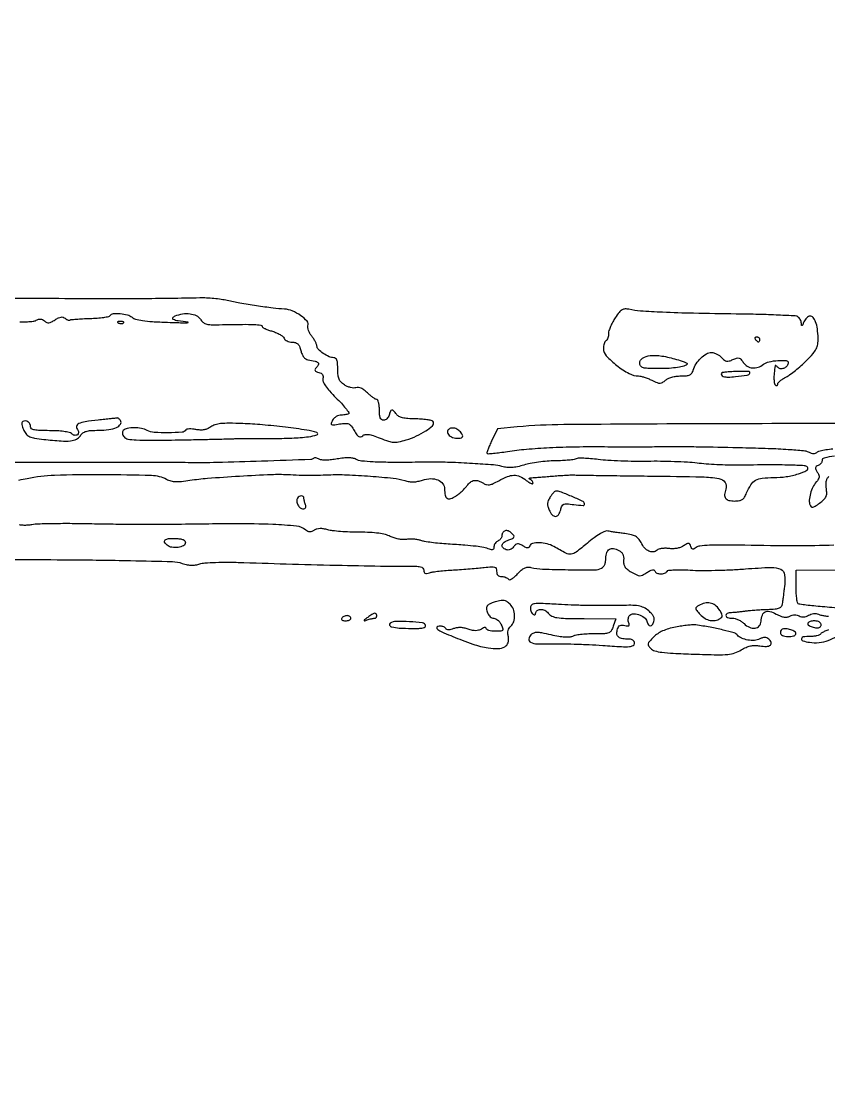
# Model space of a CAD drawing. Extents: x 0 to 5034, y 0 to 2560.
# Drawn here: x 2300.5 to 2610.5, y 56.2 to 468.1 of the extents above; entities that cross this region are included whole.
import ezdxf

# ---------------------------------------------------------------- set-up
doc = ezdxf.new("R2010")
doc.units = 0

msp = doc.modelspace()

# ---------------------------------------------------------------- linework, layer by layer
for points in [[(2172.328125, 262.121459, -0.00001), (2199.789873, 262.121899, -0.009941)], [(2202.204402, 262.070684, 0.000012), (2224.971875, 261.950304, 0.000103)], [(2299.92055, 352.83582, 0.01875), (2302.79193, 352.820495, 0.019856), (2305.028335, 352.981493, 0.108612), (2306.168799, 353.369515, -0.059567), (2307.01658, 353.753541, -0.096207), (2307.801068, 353.843768, -0.095727), (2308.565061, 353.633819, -0.058483), (2309.351875, 353.122933, 0.069178), (2310.243469, 352.570647, 0.130973), (2311.072535, 352.440261, 0.094276), (2312.039343, 352.731369, 0.024899), (2313.438082, 353.551387, -0.027855), (2314.745943, 354.307782, -0.080788), (2315.738909, 354.623037, -0.114945), (2316.568851, 354.554253, -0.095577), (2317.347015, 354.126966, 0.033134), (2317.890598, 353.733555, 0.048628), (2318.418145, 353.470172, 0.060439), (2318.856926, 353.360399, 0.231459), (2319.11592, 353.449253, -0.173391), (2319.494607, 353.628472, -0.003789), (2321.553983, 353.816567, -0.008193), (2323.995106, 353.980662, -0.005386), (2326.809209, 354.093182, 0.010686), (2329.629557, 354.235905, 0.015831), (2332.091406, 354.491849, 0.010949), (2334.089183, 354.808408, 0.212666), (2334.594315, 355.152605, -0.231746), (2335.805712, 355.91508, -0.045571), (2338.451282, 355.955395, -0.046904), (2341.208851, 355.483227, -0.118612), (2342.983265, 354.515145, 0.122503), (2344.345133, 353.785637, 0.026976), (2346.967405, 353.270321, 0.019658), (2350.827385, 352.879941, 0.006367), (2356.562005, 352.600169, 0.00232), (2360.904396, 352.463884, 0.007309), (2363.818214, 352.428574, 0.056689), (2364.506524, 352.508608, 0.842527), (2364.5, 352.620015, -0.01061), (2360.65087, 353.135929, -0.074092), (2358.845167, 353.699195, -0.448958), (2358.663998, 354.337546, -0.154523), (2359.5, 355.03705, -0.05885), (2362.418793, 355.852872, -0.070965), (2365.263133, 355.890687, -0.082392), (2367.646087, 355.172283, -0.132629), (2369.229487, 353.780894, 0.065889), (2370.185549, 352.68581, 0.093528), (2371.294983, 352.028343, 0.06955), (2372.808583, 351.706391, 0.022563), (2375.101459, 351.647707, -0.001513), (2385.386302, 351.817481, -0.013195), (2389.95341, 351.758526, -0.023468), (2392.478264, 351.540281, -0.375731), (2393, 350.944002, 0.274426), (2393.17846, 350.643337, 0.016954), (2394.144602, 350.157951, 0.021306), (2395.403248, 349.64197, 0.013839), (2396.896518, 349.14915, -0.028532), (2398.430012, 348.592603, -0.032875), (2399.816487, 347.886715, -0.034859), (2400.889197, 347.142814, -0.132864), (2401.365133, 346.490863, 0.124737), (2401.76794, 345.920142, 0.064225), (2402.504372, 345.437941, 0.057699), (2403.440319, 345.110875, 0.055284), (2404.440023, 345, -0.063475), (2405.726372, 344.836037, -0.130042), (2406.606073, 344.341433, -0.104547), (2407.243619, 343.392596, -0.032448), (2407.784579, 341.751529, 0.03991), (2408.266181, 340.360608, 0.06254), (2408.914019, 339.274982, 0.076313), (2409.692407, 338.541758, 0.111572), (2410.563171, 338.19298, -0.012432), (2413.292783, 337.686081, -0.119248), (2414.352157, 337.179755, -0.318292), (2414.545699, 336.483863, -0.08714), (2413.948173, 335.437552, 0.034738), (2413.337819, 334.588504, 0.231446), (2413.287817, 334.084814, 0.213321), (2413.656349, 333.709495, 0.029609), (2414.719374, 333.363134, -0.061341), (2415.599846, 333.013191, -0.122211), (2416.148222, 332.508388, -0.1324), (2416.37131, 331.835789, -0.078353), (2416.286865, 330.98897, 0.168492), (2416.375972, 329.849917, 0.047044), (2417.255156, 328.26305, 0.033442), (2418.848513, 326.238672, 0.012931), (2421.308837, 323.647685, -0.009761), (2423.377469, 321.49667, -0.016156), (2425.026998, 319.593201, -0.010021), (2426.269735, 317.997552, -0.372712), (2426.23913, 317.572464, -0.120856), (2425.873426, 317.35083, -0.026874), (2425.159746, 317.168161, -0.026414), (2424.290301, 317.042067, -0.022806), (2423.368517, 317, 0.07641), (2422.401714, 316.851386, 0.058466), (2421.424463, 316.41281, 0.058514), (2420.57612, 315.760453, 0.076893), (2419.989791, 314.980924, 0.034063), (2419.455538, 313.7951, 0.3777), (2419.62753, 313.347787, 0.153392), (2420.328293, 313.222411, 0.007399), (2422.704607, 313.562547, -0.024573), (2424.948857, 313.805494, -0.12087), (2426.192268, 313.57682, -0.126937), (2427.157192, 312.804512, -0.028261), (2428.336473, 311.030945, 0.019255), (2429.350177, 309.445206, 0.105225), (2430.087961, 308.752602, 0.205281), (2430.786853, 308.654678, 0.107156), (2431.581374, 309.067534, -0.127036), (2432.548622, 309.522904, -0.082216), (2433.792104, 309.55179, -0.047743), (2435.546018, 309.129542, -0.012686), (2438.244901, 308.122803, 0.014416), (2441.467859, 306.93326, 0.065108), (2443.431576, 306.545996, 0.071067), (2445.346488, 306.694156, 0.019168), (2448.299289, 307.471593, 0.033173), (2452.260042, 308.971928, 0.038069), (2455.800628, 310.927002, 0.039079), (2458.360772, 312.908794, 0.297238), (2458.728692, 314.313924, 0.247664), (2458.253453, 314.76878, 0.025288), (2456.68451, 315.131776, 0.025856), (2454.593102, 315.394778, 0.015087), (2452.067577, 315.504014, -0.013475), (2448.959796, 315.6284, -0.041529), (2446.881635, 315.942399, -0.06438), (2445.467937, 316.477026, -0.112797), (2444.527647, 317.293078, 0.026408), (2443.436458, 318.630992, 0.238755), (2442.752606, 318.892372, 0.276116), (2442.206235, 318.483482, 0.033451), (2441.710251, 317, -0.070024), (2441.391003, 316.235545, -0.069688), (2440.872748, 315.5875, -0.075597), (2440.241886, 315.150168, -0.114309), (2439.59362, 315, -0.156944), (2438.848151, 315.239902, -0.14321), (2438.349601, 315.877502, -0.07539), (2438.076118, 317.052745, -0.019537), (2438, 319, 0.024687), (2437.924271, 320.532869, 0.03925), (2437.692898, 321.825, 0.046572), (2437.358752, 322.744043, 0.289991), (2436.954545, 323, -0.132201), (2436.398573, 323.149615, -0.022656), (2435.470009, 323.746184, -0.023319), (2434.418083, 324.567645, -0.018946), (2433.368889, 325.540201, 0.033651), (2432.151286, 326.604081, 0.058813), (2430.999296, 327.28425, 0.073923), (2429.930406, 327.578102, 0.10742), (2428.959927, 327.487281, -0.0937), (2428.061538, 327.37852, -0.04314), (2426.89235, 327.558344, -0.040703), (2425.657708, 327.967757, -0.044651), (2424.545583, 328.56209, -0.052387), (2423.247018, 329.622361, -0.09612), (2422.490224, 330.753266, -0.076151), (2422.110658, 332.264387, -0.023525), (2422, 334.61501, 0.017119), (2421.926925, 336.748654, 0.067174), (2421.662475, 338.035918, 0.133069), (2421.181971, 338.73624, 0.178063), (2420.464817, 339, -0.109107), (2418.653283, 339.400066, -0.042853), (2416.422181, 340.678584, -0.040963), (2414.526609, 342.236374, -0.202976), (2414, 343.480151, 0.097719), (2413.872637, 344.125607, 0.023958), (2413.411706, 345.110951, 0.023625), (2412.763872, 346.209828, 0.021649), (2411.997296, 347.276308, -0.038523), (2411.272804, 348.359507, -0.042382), (2410.749211, 349.507872, -0.046674), (2410.482411, 350.553642, -0.13148), (2410.560802, 351.297852, 0.285116), (2410.23857, 352.981651, 0.053496), (2407.769921, 355.14388, 0.051802), (2404.521694, 356.95622, 0.087967), (2401.5, 357.663516, -0.017586), (2397.129773, 358.056229, -0.00591), (2390.784686, 358.928458, -0.006039), (2384.35238, 359.969851, -0.014003), (2379.56168, 360.94392, 0.021352), (2377.270062, 361.374901, 0.011787), (2374.440248, 361.715045, 0.011735), (2371.550263, 361.925186, 0.018451), (2369.06168, 361.955597, -0.005688), (2346.314466, 361.652964, -0.001549), (2310.373277, 361.695002, -0.001623), (2273.693893, 361.97061, -0.004095)], [(2625.98637, 313.744502, 0.000678), (2566.309198, 313.636344, 0.001097), (2508.784073, 313.32787, 0.021153), (2490.945827, 312.437777), (2483.391655, 311.739635), (2481.181115, 307.217863, 0.010299), (2480.36378, 305.454829, 0.016108), (2479.741535, 303.902748, 0.010306), (2479.303172, 302.616519, 0.280329), (2479.384578, 302.282089, 0.21908), (2479.750321, 302.1469, 0.004105), (2481.836237, 302.325689, 0.009224), (2484.301986, 302.603411, 0.00594), (2487.149289, 303.011878, -0.01685), (2494.425735, 303.8942, -0.009356), (2503.345568, 304.504021, -0.008441), (2513.480695, 304.835229, -0.006582), (2524.5, 304.864108, 0.001243), (2529.16962, 304.826484, 0.001054), (2534.104688, 304.809395, 0.001062), (2538.601698, 304.812851, 0.002981), (2541.75, 304.840727, -0.001899), (2549.323184, 304.924177, -0.004222), (2555.090853, 304.917124, -0.00259), (2562.326154, 304.809689, -0.00035), (2577.5, 304.495111, -0.003546), (2587.340696, 304.214374, -0.007381), (2595.005049, 303.827968, -0.005484), (2600.90173, 303.37834, -0.098387), (2602.715911, 302.850344, 0.034645), (2603.851074, 302.356839, 0.084495), (2604.746696, 302.201031, 0.103434), (2605.529481, 302.361733, 0.071147), (2606.303883, 302.837237, -0.119145), (2607.240853, 303.29628, -0.015216), (2609.460356, 303.718421, -0.017109), (2612.170711, 304.054329, -0.013481)], [(2299.569985, 292.060987, 0.012946), (2302.727392, 292.661749, -0.045281), (2313.183032, 293.958719, -0.009502), (2331.634887, 294.215421, -0.006194), (2350.435694, 293.886719, -0.112314), (2356.213975, 292.389349, 0.053018), (2357.906803, 291.730204, 0.054285), (2359.686906, 291.448563, 0.038761), (2361.942797, 291.51407, 0.012708), (2365.240412, 291.951655, -0.02061), (2371.977393, 292.73753, -0.003927), (2384.290851, 293.564488, -0.003684), (2396.609609, 294.203638, -0.024572), (2402.75, 294.175007, 0.004316), (2407.116669, 293.977652, 0.007444), (2410.753382, 293.89892, 0.007626), (2414.329509, 293.9293, 0.004818), (2418.5, 294.068575, -0.02076), (2425.39282, 294.078945, -0.009074), (2434.522076, 293.547413, -0.007708), (2443.293059, 292.740671, -0.046991), (2447.75, 291.832331, 0.037827), (2449.436453, 291.456365, 0.043343), (2451.084493, 291.362164, 0.041637), (2452.778945, 291.554046, 0.030707), (2454.605671, 292.034874, -0.073147), (2457.707187, 292.576022, -0.104478), (2460.446714, 292.073275, -0.132988), (2462.308543, 290.645755, -0.162634), (2463.015313, 288.58102, 0.047353), (2463.260779, 286.182688, 0.207502), (2464.053717, 285.038023, 0.230422), (2465.363904, 284.902814, 0.057682), (2467.340016, 285.895052, 0.024396), (2468.51051, 286.747326, 0.017386), (2469.737516, 287.808196, 0.017611), (2470.839349, 288.904528, 0.035432), (2471.61177, 289.856111, -0.071242), (2472.938594, 291.271094, -0.133155), (2474.367962, 291.893269, -0.121988), (2476.005039, 291.734, -0.054676), (2477.966031, 290.789141, 0.075192), (2479.146261, 290.278777, 0.107084), (2480.283647, 290.227914, 0.069147), (2481.682608, 290.671015, 0.016806), (2483.838617, 291.789141, -0.032864), (2487.159114, 293.378114, -0.092131), (2489.677477, 293.880434, -0.110426), (2491.933582, 293.407044, -0.060004), (2494.365141, 291.92742, 0.021953), (2495.377126, 291.200949, 0.047193), (2496.22601, 290.754251, 0.091489), (2496.786749, 290.636132, 0.421598), (2497, 290.844087, 0.109911), (2496.907481, 291.259884, 0.064827), (2496.632812, 291.690905, 0.060043), (2496.227958, 292.07112, 0.06272), (2495.75, 292.337719, -0.188802), (2495.535236, 292.540514, -0.401891), (2495.601562, 292.738389, -0.085455), (2496.111137, 292.903083, -0.020417), (2497, 292.993414, 0.002966), (2498.345989, 293.082895, 0.000755), (2500.528125, 293.244283, 0.000769), (2503.019531, 293.436179, 0.000779), (2505.5, 293.63496, -0.00356), (2507.907206, 293.814398, -0.004253), (2510.178125, 293.948031, -0.003681), (2512.09316, 294.030257, -0.027673), (2513, 294.012316, 0.0149), (2514.146011, 293.960349, 0.000152), (2522.244389, 293.837136, 0.000492), (2531.576044, 293.707184, 0.00032), (2542.363879, 293.574475, -0.002242), (2561.95666, 293.258119, -0.037918), (2568.387138, 292.636104, -0.200909), (2570.731785, 291.137331, -0.244399), (2571.055517, 288.583474, 0.064), (2570.574697, 286.487354, 0.186312), (2570.965181, 285.080497, 0.177473), (2572.219633, 284.257966, 0.057332), (2574.462013, 284, 0.038063), (2576.238165, 284.135409, 0.110775), (2577.377434, 284.581004, 0.109689), (2578.223677, 285.473486, 0.036918), (2579.035279, 287.085171, -0.04283), (2580.679498, 290.256524, -0.123205), (2582.459915, 291.954521, -0.103895), (2585.019227, 292.772892, -0.025616), (2589.449305, 293, 0.037171), (2594.26161, 293.358252, 0.037731), (2598.943124, 294.425019, 0.04744), (2602.210278, 295.784362, 0.508527), (2602.381596, 296.9929, 0.181465), (2601.115241, 297.545856, 0.006256), (2595.632421, 297.766185, 0.00818), (2587.778966, 297.854876, 0.00229), (2575.5, 297.73643, -0.010094), (2571.892744, 297.757941, -0.006203), (2567.646875, 297.921733, -0.006218), (2563.448853, 298.188249, -0.011044), (2560, 298.527062, 0.01492), (2556.323211, 298.859515, 0.006141), (2551.325, 299.099888, 0.006069), (2545.952122, 299.226898, 0.007753), (2541, 299.207042, -0.008022), (2536.051115, 299.189859, -0.006301), (2530.688136, 299.324894, -0.006376), (2525.703927, 299.57695, -0.015565), (2522.04472, 299.923438, 0.009977), (2519.112843, 300.234151, 0.013802), (2516.472541, 300.387537, 0.010326), (2514.291724, 300.408858, 0.142853), (2513.54472, 300.182147, -0.112076), (2512.809377, 299.909364, -0.009083), (2510.750636, 299.673984, -0.011868), (2508.257296, 299.494314, -0.008841), (2505.5, 299.410141, 0.017372), (2502.455674, 299.265192, 0.01273), (2499.093207, 298.901391, 0.012894), (2495.923482, 298.393049, 0.027668), (2493.519428, 297.804412, -0.019985), (2490.972271, 297.139113, -0.037693), (2488.87004, 296.842496, -0.043609), (2486.966656, 296.885028, -0.039995), (2485.041829, 297.254118, 0.047608), (2481.761889, 297.831529, 0.004653), (2473.730379, 298.393102, 0.006455), (2465.121609, 298.803118, 0.010274), (2457.75, 298.907325, 0.00049), (2456.805239, 298.900341, 0.000123), (2455.265625, 298.88707, 0.000126), (2453.505469, 298.871022, 0.000127), (2451.75, 298.85413, -0.003662), (2442.107422, 298.829517, -0.01131), (2435.594152, 299.007952, -0.013509), (2431.088823, 299.355652, -0.097143), (2429.014975, 299.991986, 0.076061), (2427.787263, 300.425675, 0.042016), (2426.2014, 300.590808, 0.033022), (2424.215794, 300.49891, 0.016882), (2421.74641, 300.135717, -0.018465), (2419.566348, 299.82212, -0.023648), (2417.542321, 299.703266, -0.024868), (2415.865312, 299.767627, -0.101171), (2414.891995, 300.057803, 0.038422), (2414.22735, 300.350313, 0.048984), (2413.577284, 300.509324, 0.057456), (2413.03305, 300.524142, 0.17625), (2412.703957, 300.370624, -0.189583), (2411.659664, 299.915898, -0.000358), (2392.759486, 299.249508, -0.002786), (2375.634573, 298.753475, -0.009541), (2364.5, 298.705552, 0.002747), (2360.102495, 298.746381, 0.000282), (2349.715625, 298.779885, 0.000352), (2337.340299, 298.804104, 0.000281), (2324, 298.813322, -0.000147), (2310.55067, 298.819006, -0.000174), (2297.84375, 298.832537, -0.000151), (2287.119717, 298.850935, -0.001114)], [(2612.721876, 301.275808, 0.023097), (2608.805215, 300.503805, 0.34532), (2608, 299.476936, -0.106273), (2607.886827, 298.950485, -0.066565), (2607.552723, 298.413335, -0.062284), (2607.059501, 297.947342, -0.06665), (2606.477353, 297.629683, 0.064033), (2605.751171, 297.238326, 0.2115), (2605.481836, 296.780481, 0.143596), (2605.591313, 296.144056, 0.025669), (2606.182965, 295.078634, -0.043013), (2606.742877, 293.982552, -0.12357), (2606.861562, 293.14283, -0.119077), (2606.570929, 292.327765, -0.038513), (2605.783523, 291.305939, 0.07063), (2604.479808, 289.369336, 0.046484), (2603.535578, 286.849945, 0.047472), (2603.102184, 284.337333, 0.111038), (2603.376654, 282.460839, 0.112324), (2603.833425, 281.778815, 0.243808), (2604.422844, 281.610165, 0.09712), (2605.329071, 281.986105, 0.01226), (2607.073045, 283.208603, 0.027463), (2608.719933, 284.570103, 0.097528), (2609.52385, 285.671251, 0.109789), (2609.800077, 286.921277, 0.039805), (2609.65261, 288.742637, -0.035893), (2609.518938, 290.247404, -0.055278), (2609.640964, 291.547294, -0.064533), (2610.015762, 292.631145, -0.081072), (2610.635494, 293.492637, -0.059339)], [(2250.488191, 261.821244, 0.000063), (2280.5, 261.679408, -0.000739), (2319.003261, 261.445418, -0.003022), (2342.377552, 261.12755, -0.0022), (2358.473946, 260.740503, -0.072728), (2362.279873, 260.072919, 0.027028), (2364.197534, 259.552921, 0.044382), (2365.86555, 259.34833, 0.048938), (2367.421797, 259.448783, 0.04332), (2368.996435, 259.848913, -0.066503), (2370.937286, 260.247634, -0.009456), (2375.010026, 260.455094, -0.010018), (2380.094834, 260.515848, -0.006549), (2385.958376, 260.3916, 0.00149), (2404.568128, 259.808819, 0.001379), (2423.667371, 259.320374, 0.001116), (2440.498435, 258.973949, 0.008948), (2448.25, 258.970433, -0.00785), (2451.936889, 258.976856, -0.052742), (2453.751597, 258.75925, -0.140465), (2454.65298, 258.262328, -0.199552), (2455, 257.427455, 0.079213), (2455.121413, 256.665894, 0.217171), (2455.481594, 256.274502, 0.145675), (2456.136026, 256.202298, 0.031726), (2457.25, 256.478286, -0.039996), (2458.541653, 256.775738, -0.007936), (2460.895313, 257.084694, -0.008356), (2463.655064, 257.355845, -0.007688), (2466.5, 257.543458, 0.004158), (2469.527664, 257.72166, 0.003171), (2472.839062, 257.965312, 0.003206), (2475.939301, 258.233222, 0.007529), (2478.25, 258.482983, -0.00971), (2481.059103, 258.774223, -0.095258), (2482.2383, 258.648692, -0.232882), (2482.802894, 258.118904, -0.090139), (2483, 257.034443, 0.069478), (2483.123488, 256.150045, 0.121702), (2483.488515, 255.512038, 0.125844), (2484.098521, 255.130843, 0.077192), (2484.940983, 255, -0.048019), (2485.730466, 254.924004, -0.046817), (2486.498002, 254.698723, -0.050671), (2487.133396, 254.367675, -0.109346), (2487.515837, 253.974376, 0.321815), (2487.969122, 253.785648, 0.074993), (2488.780996, 254.107925, 0.048732), (2489.831391, 254.865719, 0.024275), (2491.009243, 256.009895, -0.025856), (2492.50178, 257.45062, -0.066836), (2493.749046, 258.272367, -0.089979), (2494.928646, 258.598345, -0.082764), (2496.18439, 258.503978, 0.050812), (2500.691003, 257.87522, 0.006403), (2510.537626, 257.636083, 0.003875), (2520.755476, 257.598028, 0.115642), (2523.25, 258.193396, 0.100419), (2523.974368, 258.761076, 0.070502), (2524.530808, 259.638553, 0.061059), (2524.882262, 260.765104, 0.045141), (2525, 262.066569, -0.078573), (2525.337499, 264.200997, -0.181575), (2526.333805, 265.451134, -0.181308), (2527.907939, 265.737509, -0.078318), (2529.95169, 265.025855, -0.064753), (2530.88393, 264.359304, -0.091893), (2531.48912, 263.542179, -0.08731), (2531.780274, 262.529776, -0.053153), (2531.779831, 261.281634, 0.06572), (2531.813981, 259.898801, 0.106668), (2532.235676, 258.806635, 0.084459), (2533.154778, 257.819105, 0.029529), (2534.768526, 256.729911, 0.016393), (2536.830438, 255.598423, 0.110181), (2537.954596, 255.311825, 0.128061), (2539.01586, 255.554258, 0.025185), (2540.717405, 256.550492, -0.022414), (2541.951415, 257.282199, -0.074179), (2542.838859, 257.598433, -0.150704), (2543.429656, 257.536213, -0.214439), (2543.782212, 257.153363, 0.216637), (2544.526947, 256.351426, 0.090868), (2545.999247, 256.030763, 0.087051), (2547.546402, 256.249507, 0.177609), (2548.497959, 256.996698, -0.227835), (2549.122869, 257.39654, -0.016957), (2551.195172, 257.577843, -0.019264), (2553.930651, 257.618423, -0.009972), (2557.346677, 257.469278, 0.015362), (2561.402703, 257.335971, 0.00612), (2566.968127, 257.392227, 0.00605), (2572.974626, 257.599215, 0.007573), (2578.539701, 257.942973, -0.009069), (2588.514565, 258.529174, -0.118997), (2592.119489, 257.812226, -0.265979), (2593.623078, 255.695712, -0.056553), (2593.551565, 251, 0.000428), (2593.312168, 249.130471, 0.00041), (2593.072598, 247.234375, 0.000406), (2592.864004, 245.561505, 0.001482), (2592.73571, 244.5, -0.120912), (2592.346636, 243.459936, -0.152154), (2591.544672, 242.824344, -0.070955), (2590.026199, 242.474382, -0.011546), (2587, 242.287279, 0.004773), (2584.674317, 242.175089, 0.004121), (2582.234375, 242.013845, 0.00415), (2580.024553, 241.831048, 0.012018), (2578.5, 241.655153, -0.005356), (2577.186985, 241.48591, -0.003873), (2575.720313, 241.324322, -0.003912), (2574.324216, 241.192477, -0.008499), (2573.25, 241.117874, 0.071678), (2571.537484, 240.778832, 0.350852), (2571.050954, 239.998248, 0.305704), (2571.703018, 239.240941, 0.066742), (2573.5, 239, -0.067171), (2574.607432, 238.850552, -0.039065), (2575.871188, 238.394437, -0.038317), (2577.088678, 237.727645, -0.051982), (2578.061493, 236.938507, 0.091598), (2580.141382, 235.507282, 0.139188), (2582.299314, 235.195635, 0.182571), (2583.911038, 236.064304, 0.167794), (2584.616662, 237.816662, -0.067706), (2585.071372, 240.239467, -0.202384), (2586.160588, 241.481098, -0.18347), (2587.897589, 241.635084, -0.054934), (2590.403921, 240.621675, 0.024658), (2592.111787, 239.807831, 0.061054), (2593.444421, 239.434086, 0.081257), (2594.580894, 239.446228, 0.079808), (2595.661932, 239.819072, -0.054938), (2596.573558, 240.184912, -0.063447), (2597.499412, 240.320244, -0.0658), (2598.400836, 240.217953, -0.066548), (2599.241016, 239.884997, 0.069126), (2600.096258, 239.551141, 0.07554), (2600.984032, 239.476975, 0.070979), (2601.898635, 239.671119, 0.051887), (2602.832727, 240.127609, -0.060337), (2603.722724, 240.544126, -0.052494), (2604.729468, 240.761127, -0.053697), (2605.734157, 240.761242, -0.071525), (2606.617534, 240.535693, 0.040983), (2607.579204, 240.226719, 0.015328), (2608.9698, 239.947293, 0.015066), (2610.510707, 239.734046, 0.017671)], [(2612.513456, 267.046177, -0.010452), (2598.01499, 266.782843, -0.004271), (2578.310896, 267.005169, 0.003889), (2570.168111, 267.103259, 0.012567), (2564.758998, 266.990378, 0.013557), (2561.04061, 266.718041, 0.149219), (2559.67768, 266.147461, -0.038495), (2558.911524, 265.605371, -0.188695), (2558.398158, 265.519458, -0.205753), (2557.990578, 265.806164, -0.046413), (2557.606596, 266.582812, 0.051673), (2557.174395, 267.43437, 0.239756), (2556.712178, 267.703488, 0.143841), (2556.054173, 267.550046, 0.016306), (2554.73451, 266.745614, -0.059916), (2553.60313, 266.184578, -0.040503), (2552.209934, 265.814402, -0.038921), (2550.704729, 265.661953, -0.042241), (2549.235539, 265.752122, 0.036099), (2547.889728, 265.851303, 0.035564), (2546.5368, 265.756849, 0.037805), (2545.367445, 265.499808, 0.100531), (2544.617589, 265.097591, -0.146752), (2543.111725, 264.458612, -0.140604), (2541.474473, 264.738816, -0.104508), (2539.865196, 265.980418, -0.057099), (2538.469525, 268.058932, 0.054136), (2537.499126, 269.522723, 0.093439), (2536.376632, 270.450817, 0.072169), (2534.790842, 271.048538, 0.021983), (2532.25651, 271.48986, -0.002483), (2530.303758, 271.751946, -0.002545), (2528.369622, 272.031359, -0.002464), (2526.693539, 272.290658, -0.010695), (2525.703905, 272.470544, 0.160679), (2524.632181, 272.344101, 0.025175), (2522.725709, 271.335983, 0.02434), (2520.420796, 269.807957, 0.014997), (2517.857574, 267.801811, -0.010661), (2513.524645, 264.349577, -0.138995), (2511.628188, 263.602619, -0.144912), (2509.65296, 263.980099, -0.011909), (2505, 266.524852, 0.072084), (2502.450729, 267.544147, 0.053101), (2499.431508, 267.939929, 0.05668), (2496.82112, 267.706997, 0.260971), (2495.713987, 266.75, -0.109105), (2495.371751, 266.209905, -0.206152), (2494.901875, 266.02112, -0.107283), (2494.199586, 266.19173, -0.020624), (2493.038963, 266.815736, 0.027961), (2491.776054, 267.471047, 0.135957), (2490.986391, 267.592397, 0.162196), (2490.323586, 267.280873, 0.044646), (2489.552917, 266.403256, -0.065868), (2488.92554, 265.747018, -0.079065), (2488.184422, 265.324126, -0.085719), (2487.399898, 265.173482, -0.096573), (2486.644608, 265.306135, -0.101553), (2485.37834, 266.115666, -0.273158), (2485.107754, 267.107786, -0.18387), (2485.868347, 268.149372, -0.053318), (2487.67319, 269.065847, 0.015774), (2489.226988, 269.713402, 0.188324), (2489.672663, 270.171095, 0.270676), (2489.602563, 270.712025, 0.031971), (2488.769151, 271.65942, 0.100461), (2487.506144, 272.496229, 0.169509), (2486.250913, 272.557876, 0.193561), (2485.343189, 271.839987, 0.130548), (2485, 270.547972, -0.100052), (2484.888228, 269.994992, -0.066839), (2484.559375, 269.436755, -0.063626), (2484.073449, 268.958085, -0.071217), (2483.5, 268.638374, 0.086221), (2482.926573, 268.295872, 0.066318), (2482.440625, 267.750581, 0.065968), (2482.112138, 267.093742, 0.083187), (2482, 266.424396, -0.071168), (2481.898519, 265.715044, -0.201192), (2481.589697, 265.334147, -0.170527), (2481.058846, 265.251399, -0.049307), (2480.25, 265.48548, 0.045923), (2478.122752, 266.116708, 0.018306), (2475.116528, 266.602068, 0.01241), (2470.847821, 267.024528, 0.003858), (2464.416469, 267.450337, -0.008582), (2461.144494, 267.698036, -0.009548), (2457.997638, 268.051385, -0.008975), (2455.330773, 268.451341, -0.048366), (2453.916469, 268.832835, 0.045974), (2452.767061, 269.148771, 0.02406), (2451.294008, 269.338734, 0.023718), (2449.752697, 269.38917, 0.033383), (2448.38228, 269.27729, -0.049955), (2446.939422, 269.20744, -0.032161), (2445.274601, 269.401016, -0.031752), (2443.614369, 269.813531, -0.042583), (2442.18194, 270.405915, 0.057779), (2440.277231, 271.126813, 0.028283), (2437.724978, 271.617234, 0.022281), (2434.456367, 271.908026, 0.011044), (2430.293058, 272, -0.009699), (2426.677421, 272.070144, -0.009931), (2423.095655, 272.280481, -0.009732), (2419.996916, 272.585077, -0.040486), (2418.1575, 272.95483, 0.028743), (2416.549218, 273.317563, 0.050322), (2415.188243, 273.404512, 0.060137), (2414.020084, 273.219725, 0.070424), (2412.995303, 272.764994, -0.043734), (2412.031513, 272.27441, -0.102264), (2411.239298, 272.130578, -0.110748), (2410.495122, 272.316495, -0.056889), (2409.686586, 272.845147, 0.148476), (2406.157214, 274.328718, 0.015212), (2397.02174, 274.994079, 0.011963), (2382.880482, 275.253704, 0.002746), (2359, 274.989567, -0.004078), (2352.884104, 274.938207, -0.001676), (2344.590625, 274.964001, -0.001658), (2335.689589, 275.051037, -0.002127), (2327.5, 275.19312, 0.003849), (2319.932729, 275.298332, 0.004816), (2312.910363, 275.274262, 0.003912), (2307.024325, 275.151323, 0.03695), (2304.514002, 274.892922, -0.027142), (2302.85974, 274.689809, -0.02677), (2301.185522, 274.665748, -0.027782), (2299.721426, 274.804823, -0.085492)], [(2615.512819, 242.536592, 0.022123), (2608.106805, 243.42596, -0.005121), (2604.828929, 243.706961, -0.007317), (2601.927424, 244.02857, -0.004332), (2599.500699, 244.354944, -0.103169), (2598.856805, 244.588499, -0.211021), (2598.519219, 245.080593, -0.014624), (2598.251603, 246.781084, -0.018793), (2598.062076, 248.8986, -0.01291), (2597.999716, 251.309017), (2597.999432, 257.5), (2636.249716, 257.698443, 0.000537)], [(2610.521467, 234.542465, 0.021541), (2609.088831, 233.977894, 0.020446), (2607.948272, 233.413725, 0.129971), (2607.483205, 232.972825, -0.161977), (2607.032743, 232.596431, -0.034694), (2606.047791, 232.285767, -0.032862), (2604.802433, 232.071386, -0.026199), (2603.440983, 232, 0.032046), (2600.789783, 231.829907, 0.349268), (2600.093819, 231.113051, 0.363056), (2600.643323, 230.306301, 0.032662), (2603.218939, 229.754559, 0.061743), (2606.836989, 229.673505, 0.059967), (2610.403117, 230.473658, 0.061051), (2613.619341, 232.077002, 0.068837)]]:
    msp.add_lwpolyline(points, format="xyb")
for points in [[(2528.602016, 354.364941, 0.023951), (2527.606104, 352.736751, 0.023548), (2526.764342, 351.011712, 0.024208), (2526.172899, 349.433143, 0.077674), (2526, 348.326882, -0.041438), (2525.926045, 347.436063, -0.043615), (2525.70625, 346.585336, -0.047774), (2525.384045, 345.892831, -0.122168), (2525, 345.5, 0.127663), (2524.615663, 345.098265, 0.046294), (2524.29375, 344.371158, 0.042184), (2524.073883, 343.472521, 0.038929), (2524, 342.525012, 0.191612), (2525.114595, 339.723322, 0.038149), (2529.181753, 336.029964, 0.039889), (2533.898662, 332.931007, 0.126045), (2537.533129, 332, -0.060607), (2538.398036, 331.894774, -0.016783), (2539.716584, 331.521757, -0.016689), (2541.192972, 330.995127, -0.016766), (2542.628625, 330.371939, 0.014474), (2544.705613, 329.459027, 0.096592), (2545.808919, 329.243879, 0.1413), (2546.714664, 329.505057, 0.043548), (2547.858495, 330.371939, -0.079358), (2548.856126, 331.021543, -0.037437), (2550.306972, 331.541231, -0.034598), (2552.002383, 331.884817, -0.032707), (2553.761353, 332, 0.020873), (2555.953753, 332.091563, 0.089227), (2557.21341, 332.428631, 0.134961), (2558.000788, 333.102324, 0.075219), (2558.547547, 334.25, -0.070306), (2559.671607, 336.670096, -0.05665), (2561.495347, 338.887093, -0.060213), (2563.593635, 340.478769, -0.132944), (2565.519326, 341, -0.072828), (2566.478122, 340.859602, -0.041906), (2567.566735, 340.431647, -0.040863), (2568.610987, 339.805684, -0.053438), (2569.441013, 339.06518, 0.039335), (2570.478042, 338.086219, 0.125618), (2571.337159, 337.694241, 0.118687), (2572.308193, 337.75077, 0.033289), (2573.739908, 338.291263, -0.031327), (2575.199791, 338.848937, -0.141154), (2576.103499, 338.868645, -0.147379), (2576.857542, 338.404985, -0.035191), (2577.76588, 337.226084, 0.107888), (2579.285918, 335.75299, 0.114958), (2581.247482, 335.090168, 0.106053), (2583.42752, 335.340589, 0.080643), (2585.55887, 336.468197, -0.108432), (2587.679222, 337.444591, -0.0366), (2591.065482, 337.929921, -0.033163), (2594.233591, 337.939064, -0.395759), (2595, 337.122445, -0.158473), (2594.609791, 335.92221, -0.120899), (2593.547947, 335.025102, -0.128094), (2592.241207, 334.751941, -0.186279), (2591.176206, 335.223794, 0.020662), (2590.720038, 335.643742, 0.043271), (2590.326759, 335.922302, 0.078126), (2590.051835, 336.030155, 0.43695), (2589.936164, 335.95, 0.013639), (2589.606288, 333.059763, 0.027552), (2589.534645, 330.769891, 0.030924), (2589.678719, 329.091711, 0.220931), (2590.115305, 328.428738, 0.093881), (2590.452862, 328.299223, 0.172165), (2590.740121, 328.346123, 0.173487), (2590.932102, 328.563074, 0.095504), (2591, 328.915303, -0.186096), (2591.192948, 329.415759, -0.033328), (2591.92584, 330.123868, -0.032009), (2592.944916, 330.878779, -0.024087), (2594.151796, 331.578497, 0.037384), (2595.678683, 332.518809, 0.012788), (2597.746191, 334.098023, 0.012631), (2599.947356, 335.96383, 0.014254), (2601.962109, 337.866871, 0.014039), (2604.540166, 340.59391, 0.061774), (2605.798392, 342.410141, 0.085886), (2606.364861, 344.171794, 0.043134), (2606.490332, 346.512694, 0.024508), (2606.196254, 350.105413, 0.054673), (2605.545524, 352.765519, 0.083904), (2604.599917, 354.430284, 0.225409), (2603.400388, 355, 0.1287), (2602.77337, 354.835887, 0.061981), (2602.100183, 354.339063, 0.055365), (2601.485857, 353.610576, 0.051992), (2601.031162, 352.75, -0.01003), (2600.579484, 351.688335, -0.157453), (2600.318772, 351.39972, -0.522878), (2600.135906, 351.485755, -0.032514), (2600.063386, 352.190983, 0.063147), (2599.946715, 352.897787, 0.048539), (2599.651432, 353.622888, 0.049635), (2599.233204, 354.257202, 0.078732), (2598.75, 354.690983, 0.130999), (2597.725318, 355.023629, 0.001884), (2591.257812, 355.344792, 0.005052), (2583.713751, 355.614569, 0.003292), (2575, 355.780648, -0.002175), (2558.584545, 356.056835, -0.005647), (2546.763635, 356.440774, -0.00655), (2538.242397, 356.925831, -0.039278), (2533.852016, 357.582536, 0.064438), (2532.345508, 357.731098, 0.130593), (2531.212326, 357.392798, 0.087535), (2530.115389, 356.422023, 0.018719)], [(2337.8125, 352.316886, 0.051402), (2338.359369, 352.160852, 0.05415), (2338.916927, 352.123424, 0.060344), (2339.402231, 352.202593, 0.126455), (2339.729167, 352.395833, 0.296942), (2339.77538, 352.614691, 0.208169), (2339.592839, 352.799335, 0.077125), (2339.112848, 352.910055, 0.028489), (2338.416667, 352.921053, 0.018894), (2337.670344, 352.862007, 0.168741), (2337.37858, 352.720685, 0.470617), (2337.395823, 352.538436, 0.054073)], [(2584, 346, -0.042167), (2583.967655, 345.617151, -0.061769), (2583.870461, 345.29375, -0.081139), (2583.727648, 345.07446, -0.210953), (2583.559017, 345, -0.151918), (2583.34829, 345.065539, -0.038439), (2583.066025, 345.29375, -0.035638), (2582.768994, 345.617226, -0.029505), (2582.5, 346, -0.082592), (2582.343488, 346.3821, -0.161196), (2582.3746, 346.70625, -0.182303), (2582.586039, 346.921712, -0.108972), (2582.940983, 347, -0.093332), (2583.345238, 346.923877, -0.09642), (2583.688914, 346.70625, -0.099167), (2583.918938, 346.381556, -0.105053)], [(2552.068499, 338.376031, -0.006614), (2555.000051, 337.457111, -0.075982), (2556.075002, 336.912887, -0.447824), (2556.125494, 336.448837, -0.120049), (2555.429732, 335.974742, -0.048511), (2553.220894, 335.381854, -0.020129), (2550.15119, 334.996016, -0.017639), (2546.451793, 334.812709, -0.012107), (2542.25, 334.854633, -0.016747), (2540.003567, 335.006908, -0.088343), (2538.82033, 335.343826, -0.170464), (2538.218754, 335.952559, -0.110902), (2538, 336.926676, -0.263619), (2539.078042, 338.829274, -0.109716), (2541.977597, 339.794075, -0.066084), (2546.472111, 339.662275, -0.032321)], [(2569.487349, 333.154016, 0.318345), (2569.357648, 332.393853, 0.218549), (2570.055959, 331.813912, 0.069152), (2571.941032, 331.577726, 0.022818), (2574.7342, 331.742906, 0.010541), (2579.274437, 332.316993, 0.259857), (2580.243164, 333.061597, 0.530299), (2579.828504, 333.71112, 0.012711), (2575.586318, 333.719651, 0.006955), (2573.383799, 333.63742, 0.010313), (2571.457524, 333.498774, 0.005818), (2569.853551, 333.331171, 0.168994)], [(2329.956514, 315.044675, 0.011225), (2324.984604, 314.42148, 0.068097), (2322.498097, 313.69805, 0.237136), (2321.704332, 312.728461, 0.232317), (2322, 311.5, -0.162666), (2322.44095, 310.363863, -0.256489), (2321.99306, 309.44708, -0.215663), (2320.879893, 309.233707, -0.138364), (2319.712868, 309.887132, 0.148123), (2318.896816, 310.323758, 0.016418), (2316.786316, 310.673776, 0.018823), (2314.1825, 310.918932, 0.014059), (2311.3, 311, -0.008271), (2307.596029, 311.061277, -0.040473), (2305.516497, 311.299349, -0.089282), (2304.392425, 311.739194, -0.260601), (2304, 312.440983, 0.112326), (2303.737517, 313.59464, 0.130937), (2303.00853, 314.446511, 0.144309), (2302.011095, 314.772567, 0.14676), (2301.003667, 314.502266, 0.200838), (2300.683177, 314.05412, 0.089076), (2300.648569, 313.314119, 0.059212), (2300.90292, 312.314805, 0.02744), (2301.452938, 311.091008, 0.059551), (2302.493478, 309.557619, 0.10851), (2303.702157, 308.658736, 0.067366), (2305.558632, 308.107271, 0.01252), (2309.095962, 307.647759, 0.007849), (2315.792722, 307.053917, 0.043486), (2319.4042, 307.105097, 0.089599), (2321.620454, 307.74193, 0.132297), (2323.131433, 309.071429, -0.083007), (2324.107491, 310.115439, -0.091954), (2325.337878, 310.740429, -0.057296), (2327.153886, 311.056154, -0.014418), (2330.15996, 311.142857, 0.03379), (2334.081849, 311.4082, 0.069828), (2337.03284, 312.239345, 0.132961), (2338.541844, 313.455477, 0.30432), (2338.593758, 314.848296, 0.045653), (2338.270295, 315.2784, 0.052759), (2337.888079, 315.619982, 0.060521), (2337.507134, 315.82958, 0.147239), (2337.190983, 315.858025, -0.021906), (2336.698399, 315.779117, -0.00077), (2334.780827, 315.560539, -0.001429), (2332.513707, 315.312213, -0.000999)], [(2373.18853, 312.443519, -0.052336), (2371.945199, 311.742533, -0.058098), (2370.625845, 311.344896, -0.053982), (2369.169809, 311.244557, -0.036614), (2367.516511, 311.430925, 0.023721), (2366.193781, 311.614646, 0.033066), (2364.999555, 311.643878, 0.03475), (2364.060708, 311.539134, 0.212265), (2363.667221, 311.270569, -0.242444), (2362.210158, 310.394162, -0.013975), (2356.835089, 310.190579, -0.019015), (2351.506501, 310.340437, -0.107899), (2348.795679, 311.123199, 0.080624), (2346.58856, 311.891976, 0.046718), (2343.782112, 312.11953, 0.046962), (2341.155342, 311.839199, 0.147359), (2339.608691, 311.008691, 0.124092), (2339.319059, 310.523839, 0.106099), (2339.271302, 309.929258, 0.086348), (2339.47913, 309.265708, 0.054285), (2339.928514, 308.586136, 0.180392), (2341.3225, 307.785906, 0.027475), (2344.565221, 307.43024, 0.015701), (2350.052264, 307.304508, 0.00248), (2360.836132, 307.449547, 0.000451), (2368.515388, 307.597864, 0.00065), (2375.311239, 307.744089, 0.000337), (2381.072607, 307.879432, 0.010469), (2382.5, 307.943849, -0.014154), (2383.81562, 307.993509, -0.001034), (2387.4375, 308.020146, -0.001443), (2391.75803, 308.030516, -0.001092), (2396.5, 308.017853, 0.011335), (2404.417862, 308.15892, 0.021429), (2410.779279, 308.690288, 0.05137), (2413.999482, 309.440334, 0.712897), (2414, 310.237952, 0.046099), (2410.06102, 311.20462, 0.00669), (2401.870225, 312.31834, 0.008169), (2393.035674, 313.253195, 0.01325), (2385.5, 313.725472, 0.006833), (2380.211524, 313.844091, 0.028135), (2377.013372, 313.692074, 0.04754), (2374.84372, 313.255062, 0.081223)], [(2464.185226, 310.25, 0.117082), (2464.513254, 309.516482, 0.081487), (2465.176906, 308.892551, 0.069105), (2466.11869, 308.433018, 0.050305), (2467.258551, 308.183578, 0.044898), (2469.060659, 308.138194, 0.248387), (2469.859707, 308.62972, 0.282865), (2469.843152, 309.504275, 0.053838), (2468.8, 310.8, 0.10258), (2467.303404, 311.782564, 0.124419), (2465.643473, 311.997795, 0.18492), (2464.498057, 311.395159, 0.231027)], [(2406.555773, 285.090242, 0.161535), (2406.272684, 283.898777, 0.099953), (2406.682858, 282.505341, 0.101488), (2407.59377, 281.396705, 0.171839), (2408.713978, 281, 0.089318), (2409.306314, 281.106664, 0.176942), (2409.66456, 281.412466, 0.155758), (2409.767989, 281.910114, 0.065667), (2409.606989, 282.581787, -0.016969), (2409.374624, 283.254744, -0.015089), (2409.178303, 283.96865, -0.015326), (2409.040803, 284.621647, -0.04425), (2409, 285.081787, 0.210341), (2408.722799, 285.711569, 0.186639), (2408.051906, 285.973708, 0.138169), (2407.210429, 285.739789, 0.11842)], [(2503.6182, 285.540052, 0.034969), (2502.850351, 284.167739, 0.087616), (2502.550399, 283.064367, 0.090601), (2502.651238, 281.947688, 0.03921), (2503.163705, 280.540052, 0.069502), (2504.342705, 278.685607, 0.224404), (2505.639501, 278.099924, 0.250138), (2506.808333, 278.749886, 0.081977), (2507.618731, 280.617039, -0.046891), (2508.144808, 282.106043, -0.191019), (2508.827678, 282.755042, -0.117032), (2509.982996, 282.929034, -0.013173), (2512.637783, 282.636169, 0.019406), (2516.272294, 282.281011, 0.516578), (2516.791112, 282.928189, 0.217059), (2515.896985, 283.978225, 0.011253), (2511.730674, 285.815986, 0.005242), (2507.390851, 287.561658, 0.101839), (2505.971671, 287.803777, 0.208771), (2504.96426, 287.322561, 0.033387)], [(2363.5, 268, -0.283438), (2362.788714, 266.846056, -0.082894), (2360.709711, 266.201552, -0.072839), (2358.253912, 266.226649, -0.135084), (2356.450539, 267.041049, -0.098017), (2355.51857, 268.187279, -0.362978), (2355.697892, 269.032222, -0.148698), (2357.016202, 269.543636, -0.025767), (2359.720435, 269.606672, -0.023398), (2361.456226, 269.476238, -0.070155), (2362.602294, 269.169063, -0.121165), (2363.257702, 268.677912, -0.17334)], [(2482.5, 245.286934, 0.024779), (2481.671999, 245.043814, 0.022014), (2480.838007, 244.711516, 0.022615), (2480.114075, 244.345233, 0.060896), (2479.650663, 244.003598, 0.214372), (2479.138023, 242.761889, 0.098517), (2479.540816, 241.019777, 0.095863), (2480.593957, 239.528127, 0.19359), (2481.906873, 239, -0.118125), (2482.668726, 238.817464, -0.05988), (2483.49302, 238.265625, -0.054488), (2484.250714, 237.456152, -0.054047), (2484.818046, 236.5, -0.02282), (2485.44136, 234.947961, -0.279048), (2485.314702, 234.347808, -0.19552), (2484.67087, 234.050671, -0.011555), (2482.478561, 234, -0.02743), (2481.145691, 234.073175, -0.043148), (2480.021827, 234.296239, -0.053276), (2479.231936, 234.619661, -0.275606), (2479, 235.008474, 0.221572), (2478.852257, 235.325503, 0.197198), (2478.503634, 235.43687, 0.090013), (2477.923643, 235.282741, 0.02975), (2477.146665, 234.859521, -0.064086), (2476.092929, 234.375936, -0.073339), (2474.998743, 234.204029, -0.059503), (2473.726043, 234.34388, -0.026786), (2472.109249, 234.812071, 0.03424), (2470.58944, 235.227746, 0.041318), (2469.11997, 235.398872, 0.044485), (2467.742813, 235.322267, 0.054765), (2466.497986, 234.999234, -0.03254), (2465.441325, 234.67438, -0.061604), (2464.55722, 234.576596, -0.085361), (2463.889723, 234.700273, -0.167466), (2463.476385, 235.038211, 0.157223), (2462.706524, 235.693699, 0.083764), (2461.475012, 235.977244, 0.103401), (2460.400318, 235.818214, 0.314223), (2460, 235.244111, 0.214945), (2460.162026, 234.884624, 0.031644), (2460.807813, 234.382769, 0.030999), (2461.696714, 233.855492, 0.022065), (2462.75, 233.373344, 0.002652), (2469.731978, 230.585797, 0.012071), (2473.841352, 229.083828, 0.02011), (2476.870976, 228.192741, 0.024152), (2479.783616, 227.60975, 0.042876), (2483.589619, 227.367532, 0.121902), (2486.13612, 228.057923, 0.190587), (2487.411801, 229.613739, 0.132347), (2487.519725, 231.910192, -0.041411), (2487.34462, 233.214734, -0.069506), (2487.441773, 234.314229, -0.081107), (2487.814268, 235.22357, -0.082041), (2488.455542, 235.963103, 0.142022), (2489.601124, 237.652362, 0.087135), (2489.939038, 240.051505, 0.084142), (2489.437271, 242.504211, 0.116916), (2488.171259, 244.345012, 0.031985), (2486.887469, 245.365479, 0.111226), (2485.911747, 245.762142, 0.085837), (2484.725286, 245.754229, 0.014532)], [(2496, 243.027129, 0.047624), (2496.07409, 242.251017, 0.046646), (2496.29375, 241.497283, 0.050532), (2496.616499, 240.873963, 0.110057), (2497, 240.5, 0.072176), (2497.382602, 240.333949, 0.147995), (2497.70625, 240.343172, 0.188867), (2497.919932, 240.521582, 0.126107), (2498, 240.833994, -0.226281), (2498.524177, 241.932934, -0.165441), (2499.811826, 242.406982, -0.120487), (2501.466274, 242.04573, -0.109132), (2502.83783, 240.954192, 0.108585), (2504.245469, 239.83145, 0.076681), (2506.18223, 239.224062, 0.032613), (2509.476205, 238.941309, 0.004061), (2516.663467, 238.852867), (2528.826933, 238.801987), (2527.815641, 235.900993, -0.053528), (2527.012256, 234.204994, -0.164318), (2526.049677, 233.401219, -0.08453), (2524.410325, 233.066599, -0.008173), (2520.336433, 233, 0.013357), (2517.73018, 232.930364, 0.015305), (2515.247629, 232.721256, 0.014525), (2513.165131, 232.419948, 0.079834), (2512.095451, 232.051084, -0.104802), (2510.94502, 231.717088, -0.034776), (2509.179024, 231.709693, -0.027493), (2506.874888, 231.988246, -0.013477), (2503.978029, 232.582206, 0.007908), (2500.382463, 233.361251, 0.047983), (2498.488837, 233.554426, 0.097316), (2497.242878, 233.31706, 0.101123), (2496.198512, 232.627083, 0.159693), (2495.364885, 230.980625, 0.336226), (2496.009505, 229.791421, 0.097987), (2498.662695, 229.17015, 0.017016), (2503.836561, 229.166856, -0.01146), (2507.623101, 229.206516, -0.004488), (2512.847302, 229.094595, -0.004439), (2518.498521, 228.872532, -0.005514), (2523.75, 228.561383, 0.003028), (2531.000871, 228.095581, 0.030605), (2534.024507, 228.104936, 0.100237), (2535.472703, 228.496538, 0.284012), (2536, 229.349959, 0.123831), (2535.813602, 230.091049, 0.142629), (2535.304407, 230.609737, 0.09449), (2534.409768, 230.909061, 0.033624), (2533.059017, 231, -0.051926), (2530.933402, 231.221345, -0.156308), (2529.681616, 231.934123, -0.186145), (2529.204043, 233.147421, -0.078723), (2529.470239, 234.906232, -0.070313), (2529.870198, 235.739039, -0.133207), (2530.426802, 236.225077, -0.122811), (2531.18654, 236.385874, -0.055043), (2532.203457, 236.236544, 0.026467), (2533.239743, 236.023395, 0.175386), (2533.74944, 236.125286, 0.290479), (2533.927965, 236.484842, 0.065559), (2533.761191, 237.179944, -0.061602), (2533.596238, 237.844324, -0.04629), (2533.575283, 238.597908, -0.047178), (2533.691496, 239.322629, -0.075213), (2533.937377, 239.898674, -0.247887), (2535.254458, 240.672578, -0.084276), (2537.52877, 240.391682, -0.079077), (2539.712004, 239.34011, -0.178956), (2540.747168, 237.858829, 0.062922), (2541.286373, 236.514522, 0.261325), (2542.003454, 236.07246, 0.255763), (2542.767542, 236.450611, 0.061084), (2543.456436, 237.747069, 0.114988), (2543.583735, 238.667463, 0.092611), (2543.310613, 239.630941, 0.068305), (2542.606807, 240.665629, 0.031689), (2541.441988, 241.803559, 0.060153), (2539.534583, 243.081235, 0.079018), (2537.543192, 243.72426, 0.039074), (2534.540391, 243.954471, 0.005111), (2528.128563, 243.878708, -0.006526), (2523.281722, 243.835155, -0.003796), (2517.464328, 243.902985, -0.003794), (2511.63549, 244.059468, -0.006396), (2506.75, 244.29033, 0.00318), (2500.066758, 244.649239, 0.041089), (2497.573154, 244.562328, 0.157838), (2496.447454, 244.045971, 0.209914)], [(2560.712866, 243.89912, 0.043174), (2559.739774, 243.214139, 0.259334), (2559.527501, 242.656386, 0.143051), (2559.846747, 241.956604, 0.01165), (2561.212866, 240.446805, 0.064506), (2563.046997, 238.953933, 0.088565), (2565.019931, 238.171218, 0.09723), (2566.998687, 238.157047, 0.094808), (2568.855477, 238.889518, 0.095903), (2569.455764, 239.455526, 0.184017), (2569.623217, 240.08602, 0.100683), (2569.352663, 240.945234, 0.018576), (2568.490467, 242.374205, 0.087151), (2566.955665, 244.008865, 0.112831), (2565.081643, 244.84198, 0.107424), (2562.960102, 244.798655, 0.073284)], [(2423.5, 239, 0.202618), (2423.441401, 238.621877, 0.181468), (2423.66835, 238.29375, 0.104212), (2424.195401, 238.071541, 0.047867), (2424.940983, 238, 0.0466), (2425.729059, 238.073608, 0.066561), (2426.395164, 238.29375, 0.086673), (2426.844577, 238.618015, 0.195654), (2427, 239, 0.142666), (2426.888931, 239.38134, 0.09965), (2426.576711, 239.70625, 0.08433), (2426.109818, 239.925146, 0.067639), (2425.559017, 240, 0.061875), (2424.961978, 239.925833, 0.051278), (2424.359775, 239.70625, 0.053305), (2423.842344, 239.382836, 0.08825)], [(2433.5, 239.333664, 0.003125), (2432.294672, 238.355323, 0.179569), (2432.153122, 238.112272, 0.561491), (2432.265493, 238.0138, 0.007448), (2433.331787, 238.365467, -0.013699), (2434.100456, 238.608366, -0.012977), (2434.895212, 238.813606, -0.013048), (2435.607478, 238.958491, -0.043673), (2436.081787, 239, 0.108102), (2436.432104, 239.076635, 0.099646), (2436.730275, 239.29375, 0.095575), (2436.930205, 239.618228, 0.090658), (2437, 240, 0.186716), (2436.733177, 240.689605, 0.260825), (2436.119253, 240.89452, 0.098646), (2435.053892, 240.463078, 0.023537)], [(2442.07562, 237.046736, 0.412563), (2441.896128, 236.295866, 0.199867), (2442.775531, 235.656936, 0.044443), (2445.608362, 235.243388, 0.010829), (2450.332387, 235.080455, 0.010838), (2453.09822, 235.104944, 0.045674), (2454.743786, 235.306392, 0.10872), (2455.574277, 235.686957, 0.321767), (2455.750509, 236.252839, 0.290002), (2454.561668, 237.225226, 0.015769), (2449.519333, 237.677849, 0.020545), (2444.485611, 237.762958, 0.133127)], [(2551.767276, 235.596322, 0.023153), (2549.032317, 234.940771, 0.036027), (2546.758784, 234.101645, 0.041148), (2544.869808, 233.050365, 0.049114), (2543.296497, 231.756494, 0.013057), (2541.686332, 230.056579, 0.123571), (2541.22107, 229.176437, 0.210528), (2541.357913, 228.400712, 0.048987), (2542.217351, 227.354077, 0.12972), (2543.723627, 226.476781, 0.035169), (2546.451062, 225.926489, 0.020101), (2550.858127, 225.535075, 0.004075), (2558.702945, 225.219257, 0.003316), (2567.691557, 224.990398, 0.026914), (2571.806626, 225.134449, 0.057866), (2574.487195, 225.690144, 0.056653), (2576.989685, 226.847533, -0.031704), (2578.826683, 227.810897, -0.052273), (2580.491893, 228.353794, -0.054445), (2582.184294, 228.526888, -0.037944), (2584.099276, 228.368134, 0.044369), (2586.640991, 228.19022, 0.15735), (2588.167255, 228.714604, 0.336583), (2588.451536, 229.70931, 0.127459), (2587.552912, 230.956087, 0.065915), (2586.768402, 231.449122, 0.101285), (2585.9895, 231.629497, 0.088626), (2585.128014, 231.498322, 0.040898), (2584.084442, 231.045192, -0.108985), (2582.100534, 230.486968, -0.057215), (2579.529384, 230.634025, -0.057536), (2577.08647, 231.353406, -0.119263), (2575.5, 232.531476, 0.150417), (2574.238107, 233.353798, 0.010143), (2570.034702, 234.465956, 0.014225), (2564.985898, 235.541668, 0.011417), (2559.5, 236.419342, 0.050167), (2558.37788, 236.459262, 0.010337), (2556.403512, 236.290317, 0.010775), (2554.108712, 235.995942, 0.009957)], [(2592, 233.5, 0.152103), (2592.202091, 232.851045, 0.12651), (2592.75, 232.375, 0.082504), (2593.677925, 232.088963, 0.033607), (2595, 232, 0.046063), (2596.977595, 232.182577, 0.216196), (2597.890646, 232.820674, 0.371502), (2597.747522, 233.623581, 0.079312), (2596.418213, 234.393011, 0.041806), (2594.60148, 234.921018, 0.10001), (2593.204143, 234.92091, 0.166719), (2592.339247, 234.414348, 0.179534)], [(2602.570264, 237.11369, 0.405247), (2602.731772, 236.379277, 0.067863), (2604.164368, 235.689431, 0.05676), (2605.962187, 235.325272, 0.161387), (2607.189853, 235.617336, 0.10967), (2607.467256, 235.887426, 0.099858), (2607.616057, 236.258646, 0.095125), (2607.61294, 236.674123, 0.089335), (2607.457295, 237.069098, 0.184958), (2606.575367, 237.741549, 0.069243), (2605.010704, 237.973849, 0.069412), (2603.44727, 237.77028, 0.189506)]]:
    msp.add_lwpolyline(points, format="xyb", close=True)

doc.saveas('drawing.dxf')
